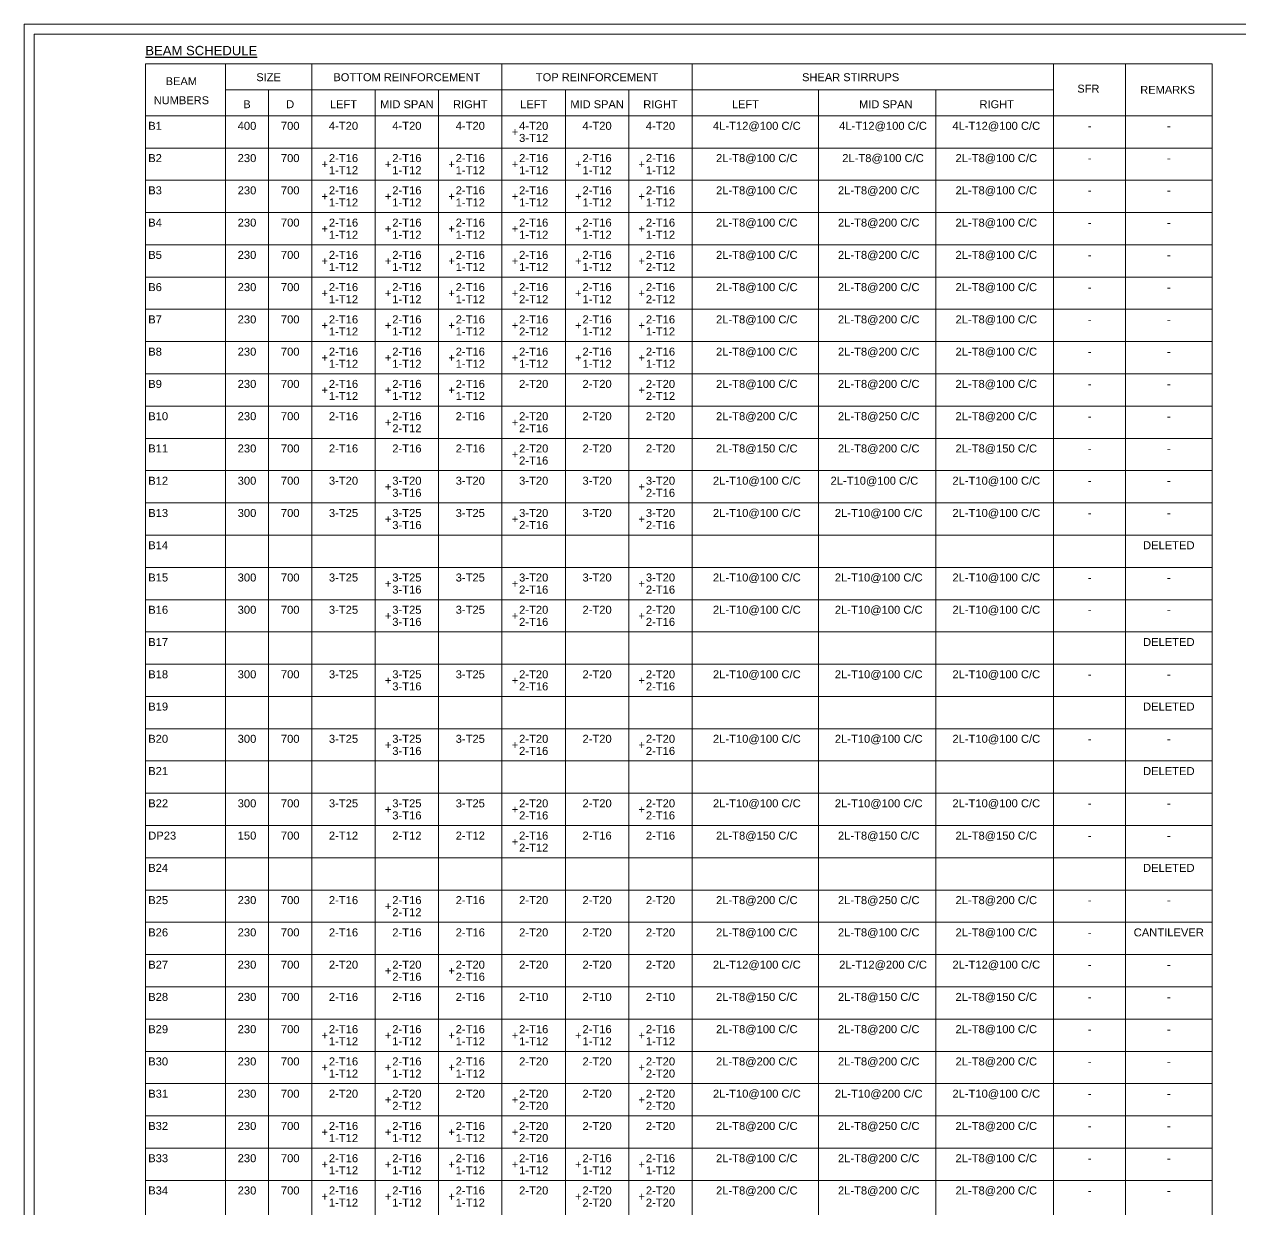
# Model space of a CAD drawing. Header units: metres. Extents: x 1798258 to 2151262, y -74142 to -14742.
# Drawn here: x 1887871 to 1918265, y -44370 to -14742 of the extents above; entities that cross this region are included whole.
import ezdxf
from ezdxf.enums import TextEntityAlignment as Align

# ---------------------------------------------------------------- set-up
doc = ezdxf.new("R2010")
doc.units = ezdxf.units.M
doc.header["$MEASUREMENT"] = 0
doc.layers.add('JW_  SCHEDULE', color=7, linetype='Continuous')
doc.layers.add('Schedule Header', color=4, linetype='Continuous')
doc.layers.add('JW_  TEMPLATE', color=7, linetype='Continuous', lineweight=0)
doc.layers.add('JW_SCHEDULE LINE', color=8, linetype='Continuous', lineweight=20)
doc.styles.add('SC-FGT2', font='sanss___.ttf')
doc.styles.add('SC-FTG1', font='sanss___.ttf')

msp = doc.modelspace()

# ---------------------------------------------------------------- linework, layer by layer
at = {"layer": 'JW_  TEMPLATE'}
for points in [[(1887871, -14742.3), (1887871, -74142.3), (1971971, -74142.3), (1971971, -14742.3)], [(1888121, -14992.3), (1888121, -73892.3), (1971721, -73892.3), (1971721, -14992.3)]]:
    msp.add_lwpolyline(points, close=True, dxfattribs=at)
at = {"layer": 'JW_SCHEDULE LINE'}
for p, q in [((1890894.7, -15731.4), (1917548.8, -15731.4)), ((1890894.7, -15731.4), (1890894.7, -73475.4)), ((1892894.7, -15731.4), (1892894.7, -73475.4)), ((1895054.7, -15731.4), (1895054.7, -73475.4)), ((1899806.7, -15731.4), (1899806.7, -73475.4)), ((1904558.7, -15731.4), (1904558.7, -73475.4)), ((1913588.8, -15731.4), (1913588.8, -73475.4)), ((1915388.8, -15731.4), (1915388.8, -73475.4)), ((1917548.8, -15731.4), (1917548.8, -73475.4)), ((1892894.7, -16379.4), (1913588.8, -16379.4)), ((1893974.7, -16379.4), (1893974.7, -73475.4)), ((1896638.7, -16379.4), (1896638.7, -73475.4)), ((1898222.7, -16379.4), (1898222.7, -73475.4)), ((1901390.7, -16379.4), (1901390.7, -73475.4)), ((1902974.7, -16379.4), (1902974.7, -73475.4)), ((1907712.7, -16379.4), (1907712.7, -73475.4)), ((1910650.7, -16379.4), (1910650.7, -73475.4)), ((1890894.7, -17027.4), (1917548.8, -17027.4)), ((1890894.7, -17833.8), (1917548.8, -17833.8)), ((1890894.7, -18640.2), (1917548.8, -18640.2)), ((1890894.7, -19446.6), (1917548.8, -19446.6)), ((1890894.7, -20253), (1917548.8, -20253)), ((1890894.7, -21059.4), (1917548.8, -21059.4)), ((1890894.7, -21865.8), (1917548.8, -21865.8)), ((1890894.7, -22672.2), (1917548.8, -22672.2)), ((1890894.7, -23478.6), (1917548.8, -23478.6)), ((1890894.7, -24285), (1917548.8, -24285)), ((1890894.7, -25091.4), (1917548.8, -25091.4)), ((1890894.7, -25897.8), (1917548.8, -25897.8)), ((1890894.7, -26704.2), (1917548.8, -26704.2)), ((1890894.7, -27510.6), (1917548.8, -27510.6)), ((1890894.7, -28317), (1917548.8, -28317)), ((1890894.7, -29123.4), (1917548.8, -29123.4)), ((1890894.7, -29929.8), (1917548.8, -29929.8)), ((1890894.7, -30736.2), (1917548.8, -30736.2)), ((1890894.7, -31542.6), (1917548.8, -31542.6)), ((1890894.7, -32349), (1917548.8, -32349)), ((1890894.7, -33155.4), (1917548.8, -33155.4)), ((1890894.7, -33961.8), (1917548.8, -33961.8)), ((1890894.7, -34768.2), (1917548.8, -34768.2)), ((1890894.7, -35574.6), (1917548.8, -35574.6)), ((1890894.7, -36381), (1917548.8, -36381)), ((1890894.7, -37187.4), (1917548.8, -37187.4)), ((1890894.7, -37993.8), (1917548.8, -37993.8)), ((1890894.7, -38800.2), (1917548.8, -38800.2)), ((1890894.7, -39606.6), (1917548.8, -39606.6)), ((1890894.7, -40413), (1917548.8, -40413)), ((1890894.7, -41219.4), (1917548.8, -41219.4)), ((1890894.7, -42025.8), (1917548.8, -42025.8)), ((1890894.7, -42832.2), (1917548.8, -42832.2)), ((1890894.7, -43638.6), (1917548.8, -43638.6))]:
    msp.add_line(p, q, dxfattribs=at)

# ---------------------------------------------------------------- texts
at = {"layer": 'JW_  SCHEDULE', "style": 'SC-FGT2'}
for s, p in [('B1', (1890966.7, -17279.4)), ('B2', (1890966.7, -18085.8)), ('B3', (1890966.7, -18892.2)), ('B4', (1890966.7, -19698.6)), ('B5', (1890966.7, -20505)), ('B6', (1890966.7, -21311.4)), ('B7', (1890966.7, -22117.8)), ('B8', (1890966.7, -22924.2)), ('B9', (1890966.7, -23730.6)), ('B10', (1890966.7, -24537)), ('B11', (1890966.7, -25343.4)), ('B12', (1890966.7, -26149.8)), ('B13', (1890966.7, -26956.2)), ('B14', (1890966.7, -27762.6)), ('B15', (1890966.7, -28569)), ('B16', (1890966.7, -29375.4)), ('B17', (1890966.7, -30181.8)), ('B18', (1890966.7, -30988.2)), ('B19', (1890966.7, -31794.6)), ('B20', (1890966.7, -32601)), ('B21', (1890966.7, -33407.4)), ('B22', (1890966.7, -34213.8)), ('DP23', (1890966.7, -35020.2)), ('B24', (1890966.7, -35826.6)), ('B25', (1890966.7, -36633)), ('B26', (1890966.7, -37439.4)), ('B27', (1890966.7, -38245.8)), ('B28', (1890966.7, -39052.2)), ('B29', (1890966.7, -39858.6)), ('B30', (1890966.7, -40665)), ('B31', (1890966.7, -41471.4)), ('B32', (1890966.7, -42277.8)), ('B33', (1890966.7, -43084.2)), ('B34', (1890966.7, -43890.6))]:
    msp.add_text(s, height=200, dxfattribs=at).set_placement(p, align=Align.MIDDLE_LEFT)
for s, p in [('400', (1893434.7, -17279.4)), ('700', (1894514.7, -17279.4)), ('4-T20', (1895846.7, -17279.4)), ('4-T20', (1897430.7, -17279.4)), ('4-T20', (1899014.7, -17279.4)), ('4-T20', (1900598.7, -17279.4)), ('4-T20', (1902182.7, -17279.4)), ('4-T20', (1903766.7, -17279.4)), (' 4L-T12@100 C/C', (1906135.7, -17279.4)), (' 4L-T12@100 C/C', (1909289.7, -17279.4)), (' 4L-T12@100 C/C', (1912119.7, -17279.4)), ('-', (1914488.8, -17279.4)), ('-', (1914488.8, -17279.4)), ('-', (1916468.8, -17279.4)), ('+', (1900130.7, -17430.6)), ('3-T12', (1900598.7, -17581.8)), ('230', (1893434.7, -18085.8)), ('700', (1894514.7, -18085.8)), ('+', (1895378.7, -18237)), ('2-T16', (1895846.7, -18085.8)), ('+', (1896962.7, -18237)), ('2-T16', (1897430.7, -18085.8)), ('+', (1898546.7, -18237)), ('2-T16', (1899014.7, -18085.8)), ('+', (1900130.7, -18237)), ('2-T16', (1900598.7, -18085.8)), ('+', (1901714.7, -18237)), ('2-T16', (1902182.7, -18085.8)), ('+', (1903298.7, -18237)), ('2-T16', (1903766.7, -18085.8)), (' 2L-T8@100 C/C', (1906135.7, -18085.8)), (' 2L-T8@100 C/C', (1909289.7, -18085.8)), (' 2L-T8@100 C/C', (1912119.7, -18085.8)), ('-', (1914488.8, -18085.8)), ('-', (1916468.8, -18085.8)), ('1-T12', (1895846.7, -18388.2)), ('1-T12', (1897430.7, -18388.2)), ('1-T12', (1899014.7, -18388.2)), ('1-T12', (1900598.7, -18388.2)), ('1-T12', (1902182.7, -18388.2)), ('1-T12', (1903766.7, -18388.2)), ('230', (1893434.7, -18892.2)), ('700', (1894514.7, -18892.2)), ('2-T16', (1895846.7, -18892.2)), ('2-T16', (1897430.7, -18892.2)), ('2-T16', (1899014.7, -18892.2)), ('2-T16', (1900598.7, -18892.2)), ('2-T16', (1902182.7, -18892.2)), ('2-T16', (1903766.7, -18892.2)), (' 2L-T8@100 C/C', (1906135.7, -18892.2)), (' 2L-T8@200 C/C', (1909181.7, -18892.2)), (' 2L-T8@100 C/C', (1912119.7, -18892.2)), ('+', (1895378.7, -19043.4)), ('1-T12', (1895846.7, -19194.6)), ('+', (1896962.7, -19043.4)), ('1-T12', (1897430.7, -19194.6)), ('+', (1898546.7, -19043.4)), ('1-T12', (1899014.7, -19194.6)), ('+', (1900130.7, -19043.4)), ('1-T12', (1900598.7, -19194.6)), ('+', (1901714.7, -19043.4)), ('1-T12', (1902182.7, -19194.6)), ('+', (1903298.7, -19043.4)), ('1-T12', (1903766.7, -19194.6)), ('-', (1914488.8, -18892.2)), ('-', (1916468.8, -18892.2)), ('230', (1893434.7, -19698.6)), ('700', (1894514.7, -19698.6)), ('2-T16', (1895846.7, -19698.6)), ('2-T16', (1897430.7, -19698.6)), ('2-T16', (1899014.7, -19698.6)), ('2-T16', (1900598.7, -19698.6)), ('2-T16', (1902182.7, -19698.6)), ('2-T16', (1903766.7, -19698.6)), (' 2L-T8@100 C/C', (1906135.7, -19698.6)), (' 2L-T8@200 C/C', (1909181.7, -19698.6)), (' 2L-T8@100 C/C', (1912119.7, -19698.6)), ('-', (1914488.8, -19698.6)), ('-', (1916468.8, -19698.6)), ('+', (1895378.7, -19849.8)), ('1-T12', (1895846.7, -20001)), ('+', (1896962.7, -19849.8)), ('1-T12', (1897430.7, -20001)), ('+', (1898546.7, -19849.8)), ('1-T12', (1899014.7, -20001)), ('+', (1900130.7, -19849.8)), ('1-T12', (1900598.7, -20001)), ('+', (1901714.7, -19849.8)), ('1-T12', (1902182.7, -20001)), ('+', (1903298.7, -19849.8)), ('1-T12', (1903766.7, -20001)), ('230', (1893434.7, -20505)), ('700', (1894514.7, -20505)), ('+', (1895378.7, -20656.2)), ('2-T16', (1895846.7, -20505)), ('+', (1896962.7, -20656.2)), ('2-T16', (1897430.7, -20505)), ('+', (1898546.7, -20656.2)), ('2-T16', (1899014.7, -20505)), ('+', (1900130.7, -20656.2)), ('2-T16', (1900598.7, -20505)), ('+', (1901714.7, -20656.2)), ('2-T16', (1902182.7, -20505)), ('+', (1903298.7, -20656.2)), ('2-T16', (1903766.7, -20505)), (' 2L-T8@100 C/C', (1906135.7, -20505)), (' 2L-T8@200 C/C', (1909181.7, -20505)), (' 2L-T8@100 C/C', (1912119.7, -20505)), ('-', (1914488.8, -20505)), ('-', (1916468.8, -20505)), ('1-T12', (1895846.7, -20807.4)), ('1-T12', (1897430.7, -20807.4)), ('1-T12', (1899014.7, -20807.4)), ('1-T12', (1900598.7, -20807.4)), ('1-T12', (1902182.7, -20807.4)), ('2-T12', (1903766.7, -20807.4)), ('230', (1893434.7, -21311.4)), ('700', (1894514.7, -21311.4)), ('2-T16', (1895846.7, -21311.4)), ('2-T16', (1897430.7, -21311.4)), ('2-T16', (1899014.7, -21311.4)), ('2-T16', (1900598.7, -21311.4)), ('2-T16', (1902182.7, -21311.4)), ('2-T16', (1903766.7, -21311.4)), (' 2L-T8@100 C/C', (1906135.7, -21311.4)), (' 2L-T8@200 C/C', (1909181.7, -21311.4)), (' 2L-T8@100 C/C', (1912119.7, -21311.4)), ('+', (1895378.7, -21462.6)), ('1-T12', (1895846.7, -21613.8)), ('+', (1896962.7, -21462.6)), ('1-T12', (1897430.7, -21613.8)), ('+', (1898546.7, -21462.6)), ('1-T12', (1899014.7, -21613.8)), ('+', (1900130.7, -21462.6)), ('2-T12', (1900598.7, -21613.8)), ('+', (1901714.7, -21462.6)), ('1-T12', (1902182.7, -21613.8)), ('+', (1903298.7, -21462.6)), ('2-T12', (1903766.7, -21613.8)), ('-', (1914488.8, -21311.4)), ('-', (1916468.8, -21311.4)), ('230', (1893434.7, -22117.8)), ('700', (1894514.7, -22117.8)), ('2-T16', (1895846.7, -22117.8)), ('2-T16', (1897430.7, -22117.8)), ('2-T16', (1899014.7, -22117.8)), ('2-T16', (1900598.7, -22117.8)), ('2-T16', (1902182.7, -22117.8)), ('2-T16', (1903766.7, -22117.8)), (' 2L-T8@100 C/C', (1906135.7, -22117.8)), (' 2L-T8@200 C/C', (1909181.7, -22117.8)), (' 2L-T8@100 C/C', (1912119.7, -22117.8)), ('-', (1914488.8, -22117.8)), ('-', (1916468.8, -22117.8)), ('+', (1895378.7, -22269)), ('1-T12', (1895846.7, -22420.2)), ('+', (1896962.7, -22269)), ('1-T12', (1897430.7, -22420.2)), ('+', (1898546.7, -22269)), ('1-T12', (1899014.7, -22420.2)), ('+', (1900130.7, -22269)), ('2-T12', (1900598.7, -22420.2)), ('+', (1901714.7, -22269)), ('1-T12', (1902182.7, -22420.2)), ('+', (1903298.7, -22269)), ('1-T12', (1903766.7, -22420.2)), ('230', (1893434.7, -22924.2)), ('700', (1894514.7, -22924.2)), ('+', (1895378.7, -23075.4)), ('2-T16', (1895846.7, -22924.2)), ('+', (1896962.7, -23075.4)), ('2-T16', (1897430.7, -22924.2)), ('+', (1898546.7, -23075.4)), ('2-T16', (1899014.7, -22924.2)), ('+', (1900130.7, -23075.4)), ('2-T16', (1900598.7, -22924.2)), ('+', (1901714.7, -23075.4)), ('2-T16', (1902182.7, -22924.2)), ('+', (1903298.7, -23075.4)), ('2-T16', (1903766.7, -22924.2)), (' 2L-T8@100 C/C', (1906135.7, -22924.2)), (' 2L-T8@200 C/C', (1909181.7, -22924.2)), (' 2L-T8@100 C/C', (1912119.7, -22924.2)), ('-', (1914488.8, -22924.2)), ('-', (1916468.8, -22924.2)), ('1-T12', (1895846.7, -23226.6)), ('1-T12', (1897430.7, -23226.6)), ('1-T12', (1899014.7, -23226.6)), ('1-T12', (1900598.7, -23226.6)), ('1-T12', (1902182.7, -23226.6)), ('1-T12', (1903766.7, -23226.6)), ('230', (1893434.7, -23730.6)), ('700', (1894514.7, -23730.6)), ('2-T16', (1895846.7, -23730.6)), ('2-T16', (1897430.7, -23730.6)), ('2-T16', (1899014.7, -23730.6)), ('2-T20', (1900598.7, -23730.6)), ('2-T20', (1902182.7, -23730.6)), ('2-T20', (1903766.7, -23730.6)), (' 2L-T8@100 C/C', (1906135.7, -23730.6)), (' 2L-T8@200 C/C', (1909181.7, -23730.6)), (' 2L-T8@100 C/C', (1912119.7, -23730.6)), ('+', (1895378.7, -23881.8)), ('1-T12', (1895846.7, -24033)), ('+', (1896962.7, -23881.8)), ('1-T12', (1897430.7, -24033)), ('+', (1898546.7, -23881.8)), ('1-T12', (1899014.7, -24033)), ('+', (1903298.7, -23881.8)), ('2-T12', (1903766.7, -24033)), ('-', (1914488.8, -23730.6)), ('-', (1916468.8, -23730.6)), ('230', (1893434.7, -24537)), ('700', (1894514.7, -24537)), ('2-T16', (1895846.7, -24537)), ('2-T16', (1897430.7, -24537)), ('2-T16', (1899014.7, -24537)), ('2-T20', (1900598.7, -24537)), ('2-T20', (1902182.7, -24537)), ('2-T20', (1903766.7, -24537)), (' 2L-T8@200 C/C', (1906135.7, -24537)), (' 2L-T8@250 C/C', (1909181.7, -24537)), (' 2L-T8@200 C/C', (1912119.7, -24537)), ('-', (1914488.8, -24537)), ('-', (1916468.8, -24537)), ('+', (1896962.7, -24688.2)), ('2-T12', (1897430.7, -24839.4)), ('+', (1900130.7, -24688.2)), ('2-T16', (1900598.7, -24839.4)), ('230', (1893434.7, -25343.4)), ('700', (1894514.7, -25343.4)), ('2-T16', (1895846.7, -25343.4)), ('2-T16', (1897430.7, -25343.4)), ('2-T16', (1899014.7, -25343.4)), ('+', (1900130.7, -25494.6)), ('2-T20', (1900598.7, -25343.4)), ('2-T20', (1902182.7, -25343.4)), ('2-T20', (1903766.7, -25343.4)), (' 2L-T8@150 C/C', (1906135.7, -25343.4)), (' 2L-T8@200 C/C', (1909181.7, -25343.4)), (' 2L-T8@150 C/C', (1912119.7, -25343.4)), ('-', (1914488.8, -25343.4)), ('-', (1916468.8, -25343.4)), ('2-T16', (1900598.7, -25645.8)), ('300', (1893434.7, -26149.8)), ('700', (1894514.7, -26149.8)), ('3-T20', (1895846.7, -26149.8)), ('3-T20', (1897430.7, -26149.8)), ('3-T20', (1899014.7, -26149.8)), ('3-T20', (1900598.7, -26149.8)), ('3-T20', (1902182.7, -26149.8)), ('3-T20', (1903766.7, -26149.8)), (' 2L-T10@100 C/C', (1906135.7, -26149.8)), (' 2L-T10@100 C/C', (1909073.7, -26149.8)), (' 2L-T10@100 C/C', (1912119.7, -26149.8)), ('+', (1896962.7, -26301)), ('3-T16', (1897430.7, -26452.2)), ('+', (1903298.7, -26301)), ('2-T16', (1903766.7, -26452.2)), ('-', (1914488.8, -26149.8)), ('-', (1916468.8, -26149.8)), ('300', (1893434.7, -26956.2)), ('700', (1894514.7, -26956.2)), ('3-T25', (1895846.7, -26956.2)), ('+', (1896962.7, -27107.4)), ('3-T25', (1897430.7, -26956.2)), ('3-T25', (1899014.7, -26956.2)), ('+', (1900130.7, -27107.4)), ('3-T20', (1900598.7, -26956.2)), ('3-T20', (1902182.7, -26956.2)), ('+', (1903298.7, -27107.4)), ('3-T20', (1903766.7, -26956.2)), (' 2L-T10@100 C/C', (1906135.7, -26956.2)), (' 2L-T10@100 C/C', (1909181.7, -26956.2)), (' 2L-T10@100 C/C', (1912119.7, -26956.2)), ('-', (1914488.8, -26956.2)), ('-', (1916468.8, -26956.2)), ('3-T16', (1897430.7, -27258.6)), ('2-T16', (1900598.7, -27258.6)), ('2-T16', (1903766.7, -27258.6)), ('DELETED', (1916468.8, -27762.6)), ('300', (1893434.7, -28569)), ('700', (1894514.7, -28569)), ('3-T25', (1895846.7, -28569)), ('3-T25', (1897430.7, -28569)), ('3-T25', (1899014.7, -28569)), ('3-T20', (1900598.7, -28569)), ('3-T20', (1902182.7, -28569)), ('3-T20', (1903766.7, -28569)), (' 2L-T10@100 C/C', (1906135.7, -28569)), (' 2L-T10@100 C/C', (1909181.7, -28569)), (' 2L-T10@100 C/C', (1912119.7, -28569)), ('+', (1896962.7, -28720.2)), ('3-T16', (1897430.7, -28871.4)), ('+', (1900130.7, -28720.2)), ('2-T16', (1900598.7, -28871.4)), ('+', (1903298.7, -28720.2)), ('2-T16', (1903766.7, -28871.4)), ('-', (1914488.8, -28569)), ('-', (1916468.8, -28569)), ('300', (1893434.7, -29375.4)), ('700', (1894514.7, -29375.4)), ('3-T25', (1895846.7, -29375.4)), ('+', (1896962.7, -29526.6)), ('3-T25', (1897430.7, -29375.4)), ('3-T25', (1899014.7, -29375.4)), ('+', (1900130.7, -29526.6)), ('2-T20', (1900598.7, -29375.4)), ('2-T20', (1902182.7, -29375.4)), ('+', (1903298.7, -29526.6)), ('2-T20', (1903766.7, -29375.4)), (' 2L-T10@100 C/C', (1906135.7, -29375.4)), (' 2L-T10@100 C/C', (1909181.7, -29375.4)), (' 2L-T10@100 C/C', (1912119.7, -29375.4)), ('-', (1914488.8, -29375.4)), ('-', (1916468.8, -29375.4)), ('3-T16', (1897430.7, -29677.8)), ('2-T16', (1900598.7, -29677.8)), ('2-T16', (1903766.7, -29677.8)), ('DELETED', (1916468.8, -30181.8)), ('300', (1893434.7, -30988.2)), ('700', (1894514.7, -30988.2)), ('3-T25', (1895846.7, -30988.2)), ('3-T25', (1897430.7, -30988.2)), ('3-T25', (1899014.7, -30988.2)), ('2-T20', (1900598.7, -30988.2)), ('2-T20', (1902182.7, -30988.2)), ('2-T20', (1903766.7, -30988.2)), (' 2L-T10@100 C/C', (1906135.7, -30988.2)), (' 2L-T10@100 C/C', (1909181.7, -30988.2)), (' 2L-T10@100 C/C', (1912119.7, -30988.2)), ('-', (1914488.8, -30988.2)), ('-', (1916468.8, -30988.2)), ('+', (1896962.7, -31139.4)), ('3-T16', (1897430.7, -31290.6)), ('+', (1900130.7, -31139.4)), ('2-T16', (1900598.7, -31290.6)), ('+', (1903298.7, -31139.4)), ('2-T16', (1903766.7, -31290.6)), ('DELETED', (1916468.8, -31794.6)), ('300', (1893434.7, -32601)), ('700', (1894514.7, -32601)), ('3-T25', (1895846.7, -32601)), ('3-T25', (1897430.7, -32601)), ('3-T25', (1899014.7, -32601)), ('2-T20', (1900598.7, -32601)), ('2-T20', (1902182.7, -32601)), ('2-T20', (1903766.7, -32601)), (' 2L-T10@100 C/C', (1906135.7, -32601)), (' 2L-T10@100 C/C', (1909181.7, -32601)), (' 2L-T10@100 C/C', (1912119.7, -32601)), ('+', (1896962.7, -32752.2)), ('3-T16', (1897430.7, -32903.4)), ('+', (1900130.7, -32752.2)), ('2-T16', (1900598.7, -32903.4)), ('+', (1903298.7, -32752.2)), ('2-T16', (1903766.7, -32903.4)), ('-', (1914488.8, -32601)), ('-', (1916468.8, -32601)), ('DELETED', (1916468.8, -33407.4)), ('300', (1893434.7, -34213.8)), ('700', (1894514.7, -34213.8)), ('3-T25', (1895846.7, -34213.8)), ('+', (1896962.7, -34365)), ('3-T25', (1897430.7, -34213.8)), ('3-T25', (1899014.7, -34213.8)), ('+', (1900130.7, -34365)), ('2-T20', (1900598.7, -34213.8)), ('2-T20', (1902182.7, -34213.8)), ('+', (1903298.7, -34365)), ('2-T20', (1903766.7, -34213.8)), (' 2L-T10@100 C/C', (1906135.7, -34213.8)), (' 2L-T10@100 C/C', (1909181.7, -34213.8)), (' 2L-T10@100 C/C', (1912119.7, -34213.8)), ('-', (1914488.8, -34213.8)), ('-', (1916468.8, -34213.8)), ('3-T16', (1897430.7, -34516.2)), ('2-T16', (1900598.7, -34516.2)), ('2-T16', (1903766.7, -34516.2)), ('150', (1893434.7, -35020.2)), ('700', (1894514.7, -35020.2)), ('2-T12', (1895846.7, -35020.2)), ('2-T12', (1897430.7, -35020.2)), ('2-T12', (1899014.7, -35020.2)), ('2-T16', (1900598.7, -35020.2)), ('2-T16', (1902182.7, -35020.2)), ('2-T16', (1903766.7, -35020.2)), (' 2L-T8@150 C/C', (1906135.7, -35020.2)), (' 2L-T8@150 C/C', (1909181.7, -35020.2)), (' 2L-T8@150 C/C', (1912119.7, -35020.2)), ('+', (1900130.7, -35171.4)), ('2-T12', (1900598.7, -35322.6)), ('-', (1914488.8, -35020.2)), ('-', (1916468.8, -35020.2)), ('DELETED', (1916468.8, -35826.6)), ('230', (1893434.7, -36633)), ('700', (1894514.7, -36633)), ('2-T16', (1895846.7, -36633)), ('+', (1896962.7, -36784.2)), ('2-T16', (1897430.7, -36633)), ('2-T16', (1899014.7, -36633)), ('2-T20', (1900598.7, -36633)), ('2-T20', (1902182.7, -36633)), ('2-T20', (1903766.7, -36633)), (' 2L-T8@200 C/C', (1906135.7, -36633)), (' 2L-T8@250 C/C', (1909181.7, -36633)), (' 2L-T8@200 C/C', (1912119.7, -36633)), ('-', (1914488.8, -36633)), ('-', (1916468.8, -36633)), ('2-T12', (1897430.7, -36935.4)), ('230', (1893434.7, -37439.4)), ('700', (1894514.7, -37439.4)), ('2-T16', (1895846.7, -37439.4)), ('2-T16', (1897430.7, -37439.4)), ('2-T16', (1899014.7, -37439.4)), ('2-T20', (1900598.7, -37439.4)), ('2-T20', (1902182.7, -37439.4)), ('2-T20', (1903766.7, -37439.4)), (' 2L-T8@100 C/C', (1906135.7, -37439.4)), (' 2L-T8@100 C/C', (1909181.7, -37439.4)), (' 2L-T8@100 C/C', (1912119.7, -37439.4)), ('CANTILEVER', (1916468.8, -37439.4)), ('-', (1914488.8, -37439.4)), ('230', (1893434.7, -38245.8)), ('700', (1894514.7, -38245.8)), ('2-T20', (1895846.7, -38245.8)), ('2-T20', (1897430.7, -38245.8)), ('2-T20', (1899014.7, -38245.8)), ('2-T20', (1900598.7, -38245.8)), ('2-T20', (1902182.7, -38245.8)), ('2-T20', (1903766.7, -38245.8)), (' 2L-T12@100 C/C', (1906135.7, -38245.8)), (' 2L-T12@200 C/C', (1909289.7, -38245.8)), (' 2L-T12@100 C/C', (1912119.7, -38245.8)), ('-', (1914488.8, -38245.8)), ('-', (1916468.8, -38245.8)), ('+', (1896962.7, -38397)), ('2-T16', (1897430.7, -38548.2)), ('+', (1898546.7, -38397)), ('2-T16', (1899014.7, -38548.2)), ('230', (1893434.7, -39052.2)), ('700', (1894514.7, -39052.2)), ('2-T16', (1895846.7, -39052.2)), ('2-T16', (1897430.7, -39052.2)), ('2-T16', (1899014.7, -39052.2)), ('2-T10', (1900598.7, -39052.2)), ('2-T10', (1902182.7, -39052.2)), ('2-T10', (1903766.7, -39052.2)), (' 2L-T8@150 C/C', (1906135.7, -39052.2)), (' 2L-T8@150 C/C', (1909181.7, -39052.2)), (' 2L-T8@150 C/C', (1912119.7, -39052.2)), ('-', (1914488.8, -39052.2)), ('-', (1916468.8, -39052.2)), ('230', (1893434.7, -39858.6)), ('700', (1894514.7, -39858.6)), ('2-T16', (1895846.7, -39858.6)), ('2-T16', (1897430.7, -39858.6)), ('2-T16', (1899014.7, -39858.6)), ('2-T16', (1900598.7, -39858.6)), ('2-T16', (1902182.7, -39858.6)), ('2-T16', (1903766.7, -39858.6)), (' 2L-T8@100 C/C', (1906135.7, -39858.6)), (' 2L-T8@200 C/C', (1909181.7, -39858.6)), (' 2L-T8@100 C/C', (1912119.7, -39858.6)), ('+', (1895378.7, -40009.8)), ('1-T12', (1895846.7, -40161)), ('+', (1896962.7, -40009.8)), ('1-T12', (1897430.7, -40161)), ('+', (1898546.7, -40009.8)), ('1-T12', (1899014.7, -40161)), ('+', (1900130.7, -40009.8)), ('1-T12', (1900598.7, -40161)), ('+', (1901714.7, -40009.8)), ('1-T12', (1902182.7, -40161)), ('+', (1903298.7, -40009.8)), ('1-T12', (1903766.7, -40161)), ('-', (1914488.8, -39858.6)), ('-', (1916468.8, -39858.6)), ('230', (1893434.7, -40665)), ('700', (1894514.7, -40665)), ('2-T16', (1895846.7, -40665)), ('2-T16', (1897430.7, -40665)), ('2-T16', (1899014.7, -40665)), ('2-T20', (1900598.7, -40665)), ('2-T20', (1902182.7, -40665)), ('2-T20', (1903766.7, -40665)), (' 2L-T8@200 C/C', (1906135.7, -40665)), (' 2L-T8@200 C/C', (1909181.7, -40665)), (' 2L-T8@200 C/C', (1912119.7, -40665)), ('-', (1914488.8, -40665)), ('-', (1916468.8, -40665)), ('+', (1895378.7, -40816.2)), ('1-T12', (1895846.7, -40967.4)), ('+', (1896962.7, -40816.2)), ('1-T12', (1897430.7, -40967.4)), ('+', (1898546.7, -40816.2)), ('1-T12', (1899014.7, -40967.4)), ('+', (1903298.7, -40816.2)), ('2-T20', (1903766.7, -40967.4)), ('230', (1893434.7, -41471.4)), ('700', (1894514.7, -41471.4)), ('2-T20', (1895846.7, -41471.4)), ('+', (1896962.7, -41622.6)), ('2-T20', (1897430.7, -41471.4)), ('2-T20', (1899014.7, -41471.4)), ('+', (1900130.7, -41622.6)), ('2-T20', (1900598.7, -41471.4)), ('2-T20', (1902182.7, -41471.4)), ('+', (1903298.7, -41622.6)), ('2-T20', (1903766.7, -41471.4)), (' 2L-T10@100 C/C', (1906135.7, -41471.4)), (' 2L-T10@200 C/C', (1909181.7, -41471.4)), (' 2L-T10@100 C/C', (1912119.7, -41471.4)), ('-', (1914488.8, -41471.4)), ('-', (1916468.8, -41471.4)), ('2-T12', (1897430.7, -41773.8)), ('2-T20', (1900598.7, -41773.8)), ('2-T20', (1903766.7, -41773.8)), ('230', (1893434.7, -42277.8)), ('700', (1894514.7, -42277.8)), ('2-T16', (1895846.7, -42277.8)), ('2-T16', (1897430.7, -42277.8)), ('2-T16', (1899014.7, -42277.8)), ('2-T20', (1900598.7, -42277.8)), ('2-T20', (1902182.7, -42277.8)), ('2-T20', (1903766.7, -42277.8)), (' 2L-T8@200 C/C', (1906135.7, -42277.8)), (' 2L-T8@250 C/C', (1909181.7, -42277.8)), (' 2L-T8@200 C/C', (1912119.7, -42277.8)), ('+', (1895378.7, -42429)), ('1-T12', (1895846.7, -42580.2)), ('+', (1896962.7, -42429)), ('1-T12', (1897430.7, -42580.2)), ('+', (1898546.7, -42429)), ('1-T12', (1899014.7, -42580.2)), ('+', (1900130.7, -42429)), ('2-T20', (1900598.7, -42580.2)), ('-', (1914488.8, -42277.8)), ('-', (1916468.8, -42277.8)), ('230', (1893434.7, -43084.2)), ('700', (1894514.7, -43084.2)), ('2-T16', (1895846.7, -43084.2)), ('2-T16', (1897430.7, -43084.2)), ('2-T16', (1899014.7, -43084.2)), ('2-T16', (1900598.7, -43084.2)), ('2-T16', (1902182.7, -43084.2)), ('2-T16', (1903766.7, -43084.2)), (' 2L-T8@100 C/C', (1906135.7, -43084.2)), (' 2L-T8@200 C/C', (1909181.7, -43084.2)), (' 2L-T8@100 C/C', (1912119.7, -43084.2)), ('-', (1914488.8, -43084.2)), ('-', (1916468.8, -43084.2)), ('+', (1895378.7, -43235.4)), ('1-T12', (1895846.7, -43386.6)), ('+', (1896962.7, -43235.4)), ('1-T12', (1897430.7, -43386.6)), ('+', (1898546.7, -43235.4)), ('1-T12', (1899014.7, -43386.6)), ('+', (1900130.7, -43235.4)), ('1-T12', (1900598.7, -43386.6)), ('+', (1901714.7, -43235.4)), ('1-T12', (1902182.7, -43386.6)), ('+', (1903298.7, -43235.4)), ('1-T12', (1903766.7, -43386.6)), ('230', (1893434.7, -43890.6)), ('700', (1894514.7, -43890.6)), ('+', (1895378.7, -44041.8)), ('2-T16', (1895846.7, -43890.6)), ('+', (1896962.7, -44041.8)), ('2-T16', (1897430.7, -43890.6)), ('+', (1898546.7, -44041.8)), ('2-T16', (1899014.7, -43890.6)), ('2-T20', (1900598.7, -43890.6)), ('+', (1901714.7, -44041.8)), ('2-T20', (1902182.7, -43890.6)), ('+', (1903298.7, -44041.8)), ('2-T20', (1903766.7, -43890.6)), (' 2L-T8@200 C/C', (1906135.7, -43890.6)), (' 2L-T8@200 C/C', (1909181.7, -43890.6)), (' 2L-T8@200 C/C', (1912119.7, -43890.6)), ('-', (1914488.8, -43890.6)), ('-', (1916468.8, -43890.6)), ('1-T12', (1895846.7, -44193)), ('1-T12', (1897430.7, -44193)), ('1-T12', (1899014.7, -44193)), ('2-T20', (1902182.7, -44193)), ('2-T20', (1903766.7, -44193))]:
    msp.add_text(s, height=200, dxfattribs=at).set_placement(p, align=Align.MIDDLE_CENTER)
at = {"layer": 'Schedule Header', "style": 'SC-FTG1'}
msp.add_text('%%UBEAM SCHEDULE', height=234, dxfattribs=at).set_placement((1890894.7, -15515.4))
for s, p in [('BEAM', (1891794.9, -16163.4)), ('SFR', (1914458.7, -16349.3)), ('REMARKS', (1916438.7, -16379.4)), ('B', (1893434.7, -16739.4)), ('D', (1894514.7, -16739.4)), ('LEFT', (1895846.7, -16739.4)), ('MID SPAN', (1897430.7, -16739.4)), ('RIGHT', (1899014.7, -16739.4)), ('LEFT', (1900598.7, -16739.4)), ('MID SPAN', (1902182.7, -16739.4)), ('RIGHT', (1903766.7, -16739.4)), ('LEFT', (1905890.7, -16739.4)), ('MID SPAN', (1909397.1, -16739.4)), ('RIGHT', (1912169.1, -16739.4))]:
    msp.add_text(s, height=198, dxfattribs=at).set_placement(p, align=Align.MIDDLE)
for s, p in [('SIZE', (1893974.7, -16163.4)), ('BOTTOM REINFORCEMENT', (1897430.7, -16163.4)), ('TOP REINFORCEMENT', (1902182.7, -16163.4)), ('SHEAR STIRRUPS', (1908518.7, -16163.4)), ('NUMBERS', (1891794.9, -16739.4))]:
    msp.add_text(s, height=198, dxfattribs=at).set_placement(p, align=Align.CENTER)

doc.saveas('drawing.dxf')
